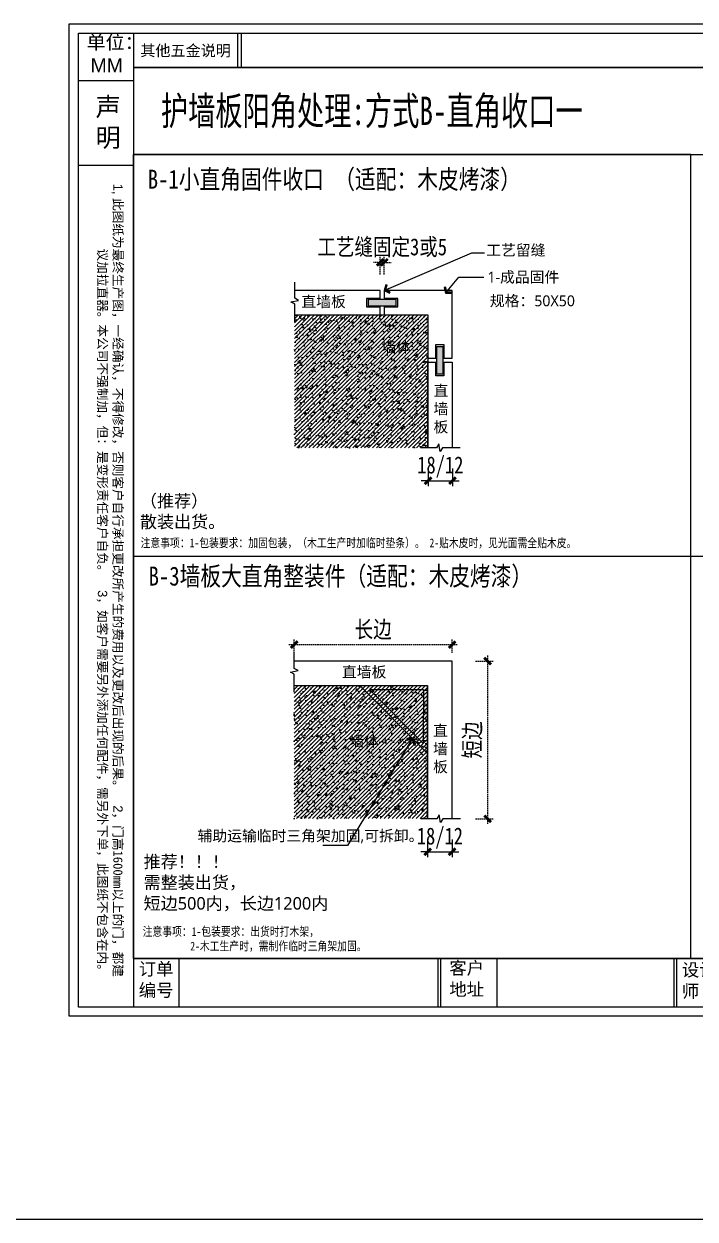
# Model space of a CAD drawing. Header units: millimetres. Extents: x 4862 to 20554, y 7569 to 11262.
# Drawn here: x 8998 to 9493, y 7569 to 8450 of the extents above; entities that cross this region are included whole.
import ezdxf

# ---------------------------------------------------------------- set-up
doc = ezdxf.new("R2010")
doc.units = ezdxf.units.MM
doc.linetypes.add('DASHEDX2', pattern=[1.5, 1, -0.5])
doc.layers.add('.', color=7, linetype='Continuous')
doc.layers.add('0 @ 1', color=7, linetype='Continuous')
doc.styles.get("Standard").update_dxf_attribs({"font": 'arial.ttf'})
doc.styles.add('宋体', font='SimSun.ttf')
doc.styles.add('家具尺寸文字', font='SimSun.ttf', dxfattribs={"width": 0.8})
doc.styles.add('黑石雅黑', font='Microsoft YaHei.ttf')
doc.dimstyles.new('副本 固装比例5', dxfattribs={"dimscale": 5, "dimtxt": 2.5, "dimasz": 1, "dimexe": 0.8, "dimexo": 1.2, "dimgap": 0.5, "dimtad": 1, "dimdec": 0, "dimdsep": 46, "dimtxsty": '家具尺寸文字', "dimblk": 'ARCHTICK', "dimcen": 0, "dimdle": 0.8, "dimclrd": 8, "dimclre": 8, "dimclrt": 2, "dimadec": 1, "dimazin": 2, "dimtfac": 1, "dimtdec": 0, "dimtix": 1, "dimtmove": 2, "dimatfit": 2, "dimfxl": 0, "dimtolj": 1, "dimtzin": 0, "dimarcsym": 0})
doc.dimstyles.new('深化(A1)1：1', dxfattribs={"dimtxt": 3, "dimasz": 1, "dimexe": 1.5, "dimexo": 1, "dimgap": 1, "dimtad": 1, "dimdec": 0, "dimrnd": 5, "dimdsep": 46, "dimtxsty": '黑石雅黑', "dimblk": 'ARCHTICK', "dimcen": 1, "dimclrd": 44, "dimclre": 44, "dimclrt": 50, "dimadec": 0, "dimazin": 2, "dimtfac": 1, "dimtdec": 0, "dimtix": 1, "dimtmove": 2, "dimatfit": 3, "dimldrblk": 'hl_arrow2', "dimfxl": 0, "dimtolj": 1, "dimarcsym": 0})
pattern_1 = [(45, (-85207.6193, 79105.2613), (-2.24506403, 2.24506403), [])]

# ---------------------------------------------------------------- blocks, each defined once
blk = doc.blocks.new('A$Cee8460c4')
at = {"layer": '.'}
h = blk.add_hatch(dxfattribs=at)
h.set_pattern_fill('ANSI31', color=8)
h.set_pattern_definition(pattern_1)
h.paths.add_polyline_path([(0, 150), (150, 150), (150, 0), (0, 0)])
h = blk.add_hatch(dxfattribs=at)
h.set_pattern_fill('AR-CONC', color=8, scale=0.1)
h.set_pattern_definition([(50, (-85207.62, 79105.261), (18.2184669, -1.5939086), [1.905, -20.955]), (355, (-85207.62, 79105.261), (-3.524342, 19.1056845), [1.524, -16.7640584]), (100.451445, (-85206.101, 79105.128), (14.6941247, 17.5117752), [1.619001, -17.8090245]), (46.1842, (-85207.62, 79110.341), (27.107904, -4.204233), [2.8575, -31.4325]), (96.635558, (-85205.36, 79109.99), (23.7404134, 24.7426125), [2.428502, -26.713561]), (351.18415, (-85207.62, 79110.34), (23.7404134, 24.7426125), [2.285997, -25.145973]), (21, (-85205.08, 79109.071), (15.1614391, -10.2265198), [1.905, -20.955]), (326, (-85205.08, 79109.071), (6.1802028, 18.4187966), [1.524, -16.764]), (71.451445, (-85203.816, 79108.219), (21.341642, 8.192277), [1.619001, -17.8089938]), (37.5, (-85207.619, 79105.261), (0.30886033, 8.4555039), [0, -16.5608, 0, -17.018, 0, -16.8275]), (7.5, (-85207.619, 79105.261), (6.68196625, 10.0180575), [0, -9.7028, 0, -16.1798, 0, -6.4135]), (327.5, (-85213.2835, 79105.261), (13.5590595, -0.5728744), [0, -6.35, 0, -19.812, 0, -26.289]), (317.5, (-85215.823, 79105.261), (14.8129181, 2.5426491), [0, -8.255, 0, -13.1572, 0, -18.669])])
h.paths.add_polyline_path([(0, 150), (150, 150), (150, 0), (0, 0)])
h = blk.add_hatch(dxfattribs=at)
h.set_pattern_fill('ANSI31', color=8)
h.set_pattern_definition(pattern_1)
h.paths.add_polyline_path([(0, 150), (150, 150), (150, 0), (0, 0)])
h = blk.add_hatch(dxfattribs=at)
h.set_pattern_fill('AR-CONC', color=8, scale=0.1)
h.set_pattern_definition([(50, (-85207.62, 79105.261), (18.2184669, -1.5939086), [1.905, -20.955]), (355, (-85207.62, 79105.261), (-3.524342, 19.1056845), [1.524, -16.7640584]), (100.451445, (-85206.101, 79105.128), (14.6941247, 17.5117752), [1.619001, -17.8090245]), (46.1842, (-85207.62, 79110.341), (27.107904, -4.204233), [2.8575, -31.4325]), (96.635558, (-85205.36, 79109.99), (23.7404134, 24.7426125), [2.428502, -26.713561]), (351.18415, (-85207.62, 79110.34), (23.7404134, 24.7426125), [2.285997, -25.145973]), (21, (-85205.08, 79109.071), (15.1614391, -10.2265198), [1.905, -20.955]), (326, (-85205.08, 79109.071), (6.1802028, 18.4187966), [1.524, -16.764]), (71.451445, (-85203.816, 79108.219), (21.341642, 8.192277), [1.619001, -17.8089938]), (37.5, (-85207.619, 79105.261), (0.30886033, 8.4555039), [0, -16.5608, 0, -17.018, 0, -16.8275]), (7.5, (-85207.619, 79105.261), (6.68196625, 10.0180575), [0, -9.7028, 0, -16.1798, 0, -6.4135]), (327.5, (-85213.2835, 79105.261), (13.5590595, -0.5728744), [0, -6.35, 0, -19.812, 0, -26.289]), (317.5, (-85215.823, 79105.261), (14.8129181, 2.5426491), [0, -8.255, 0, -13.1572, 0, -18.669])])
h.paths.add_polyline_path([(0, 150), (150, 150), (150, 0), (0, 0)])
at = {"layer": '.', "color": 8}
for p, q in [((0, 150), (150, 150)), ((150, 150), (150, 0))]:
    blk.add_line(p, q, dxfattribs=at)
blk = doc.blocks.new('_ArchTick')
at = {"color": 0, "linetype": 'ByBlock', "const_width": 0.4}
blk.add_lwpolyline([(-0.5, -0.5), (0.5, 0.5)], dxfattribs=at)
blk = doc.blocks.new('hl_arrow2')
at = {"color": 2}
blk.add_line((-0.22, 0), (-1, 0), dxfattribs=at)
blk.add_lwpolyline([(-0.22, 0), (-0.86, -0.69), (-0.65, -0.86), (0, 0), (-0.65, 0.86), (-0.86, 0.69)], close=True, dxfattribs=at)
for points in [[(-0.86, 0.69), (-0.65, 0.86), (-0.22, 0), (0, 0)], [(-0.86, -0.69), (-0.65, -0.86), (-0.22, 0), (0, 0)]]:
    blk.add_solid(points, dxfattribs=at)
blk = doc.blocks.new('*D255')
at = {"color": 8, "lineweight": -2, "transparency": 16777216}
for p, q in [((9296.06, 8122.64), (9296.06, 8109.64)), ((9314.06, 8122.64), (9314.06, 8109.64)), ((9296.06, 8113.64), (9291.06, 8113.64)), ((9296.06, 8113.64), (9314.06, 8113.64)), ((9314.06, 8113.64), (9319.06, 8113.64))]:
    blk.add_line(p, q, dxfattribs=at)
at = {"layer": 'Defpoints', "color": 0, "transparency": 16777216}
for p in [(9296.06, 8137.93), (9314.06, 8137.93), (9314.06, 8113.64)]:
    blk.add_point(p, dxfattribs=at)
at = {"color": 8, "lineweight": -2, "transparency": 16777216, "xscale": 5, "yscale": 5, "zscale": 5}
blk.add_blockref('_ArchTick', (9296.06, 8113.64), dxfattribs=at)
at = {"color": 8, "lineweight": -2, "transparency": 16777216, "xscale": 5, "yscale": 5, "zscale": 5, "rotation": 180}
blk.add_blockref('_ArchTick', (9314.06, 8113.64), dxfattribs=at)
at = {"color": 2, "transparency": 16777216, "insert": (9305.06, 8123.75), "char_height": 12.5, "width": 11.8436, "attachment_point": 5, "style": '家具尺寸文字'}
blk.add_mtext('\\A1;18/12', dxfattribs=at)
blk = doc.blocks.new('*D256')
at = {"color": 8, "lineweight": -2, "transparency": 16777216}
for p, q in [((9295.73, 7849.11), (9295.73, 7836.11)), ((9313.73, 7849.11), (9313.73, 7836.11)), ((9295.73, 7840.11), (9290.73, 7840.11)), ((9295.73, 7840.11), (9313.73, 7840.11)), ((9313.73, 7840.11), (9318.73, 7840.11))]:
    blk.add_line(p, q, dxfattribs=at)
at = {"layer": 'Defpoints', "color": 0, "transparency": 16777216}
for p in [(9295.73, 7864.4), (9313.73, 7864.4), (9313.73, 7840.11)]:
    blk.add_point(p, dxfattribs=at)
at = {"color": 8, "lineweight": -2, "transparency": 16777216, "xscale": 5, "yscale": 5, "zscale": 5}
blk.add_blockref('_ArchTick', (9295.73, 7840.11), dxfattribs=at)
at = {"color": 8, "lineweight": -2, "transparency": 16777216, "xscale": 5, "yscale": 5, "zscale": 5, "rotation": 180}
blk.add_blockref('_ArchTick', (9313.73, 7840.11), dxfattribs=at)
at = {"color": 2, "transparency": 16777216, "insert": (9304.73, 7850.22), "char_height": 12.5, "width": 11.8436, "attachment_point": 5, "style": '家具尺寸文字'}
blk.add_mtext('\\A1;18/12', dxfattribs=at)
blk = doc.blocks.new('*U115')
at = {"color": 0}
blk.add_lwpolyline([(0, -9.17), (0, -1.28), (-1.7, -0.34), (1.7, 0.34), (0, 1.28), (0, 8.46)], dxfattribs=at)
blk = doc.blocks.new('*D268')
at = {"color": 8, "linetype": 'DASHEDX2', "lineweight": -2, "transparency": 16777216}
for p, q in [((9193.45, 7992.8), (9317.78, 7992.8)), ((9197.45, 7986.7), (9197.45, 7996.8)), ((9313.78, 7986.7), (9313.78, 7996.8))]:
    blk.add_line(p, q, dxfattribs=at)
at = {"layer": 'Defpoints', "color": 0, "transparency": 16777216}
for p in [(9313.78, 7992.8), (9197.45, 7980.7), (9313.78, 7980.7)]:
    blk.add_point(p, dxfattribs=at)
at = {"color": 8, "lineweight": -2, "transparency": 16777216, "xscale": 5, "yscale": 5, "zscale": 5, "rotation": 180}
blk.add_blockref('_ArchTick', (9197.45, 7992.8), dxfattribs=at)
at = {"color": 8, "lineweight": -2, "transparency": 16777216, "xscale": 5, "yscale": 5, "zscale": 5}
blk.add_blockref('_ArchTick', (9313.78, 7992.8), dxfattribs=at)
at = {"color": 2, "transparency": 16777216, "insert": (9255.61, 8003.37), "char_height": 12.5, "attachment_point": 5, "style": '家具尺寸文字'}
blk.add_mtext('\\A1;长边', dxfattribs=at)
blk = doc.blocks.new('*D269')
at = {"color": 8, "linetype": 'DASHEDX2', "lineweight": -2, "transparency": 16777216}
for p, q in [((9339.93, 7984.7), (9339.93, 7860.4)), ((9330.93, 7980.7), (9343.93, 7980.7)), ((9330.93, 7864.4), (9343.93, 7864.4))]:
    blk.add_line(p, q, dxfattribs=at)
at = {"layer": 'Defpoints', "color": 0, "transparency": 16777216}
for p in [(9313.78, 7980.7), (9310.53, 7864.4), (9339.93, 7864.4)]:
    blk.add_point(p, dxfattribs=at)
at = {"color": 8, "lineweight": -2, "transparency": 16777216, "xscale": 5, "yscale": 5, "zscale": 5}
for p, rotation in [((9339.93, 7980.7), 90), ((9339.93, 7864.4), 270)]:
    blk.add_blockref('_ArchTick', p, dxfattribs=dict(at, rotation=rotation))
at = {"color": 2, "transparency": 16777216, "insert": (9329.23, 7922.55), "char_height": 12.5, "attachment_point": 5, "rotation": 90, "style": '家具尺寸文字'}
blk.add_mtext('\\A1;短边', dxfattribs=at)
blk = doc.blocks.new('*D271')
at = {"color": 8, "linetype": 'DASHEDX2', "lineweight": -2, "transparency": 16777216}
for p, q in [((9260.78, 8274.6), (9255.78, 8274.6)), ((9260.78, 8265.6), (9260.78, 8278.6)), ((9260.78, 8274.6), (9263.78, 8274.6)), ((9263.78, 8265.6), (9263.78, 8278.6)), ((9263.78, 8274.6), (9268.78, 8274.6))]:
    blk.add_line(p, q, dxfattribs=at)
at = {"layer": 'Defpoints', "color": 0, "transparency": 16777216}
for p in [(9263.78, 8274.6), (9260.78, 8253.92), (9263.78, 8253.92)]:
    blk.add_point(p, dxfattribs=at)
at = {"color": 8, "lineweight": -2, "transparency": 16777216, "xscale": 5, "yscale": 5, "zscale": 5}
blk.add_blockref('_ArchTick', (9260.78, 8274.6), dxfattribs=at)
at = {"color": 8, "lineweight": -2, "transparency": 16777216, "xscale": 5, "yscale": 5, "zscale": 5, "rotation": 180}
blk.add_blockref('_ArchTick', (9263.78, 8274.6), dxfattribs=at)
at = {"color": 2, "transparency": 16777216, "insert": (9262.28, 8285.31), "char_height": 12.5, "attachment_point": 5, "style": '家具尺寸文字'}
blk.add_mtext('\\A1;工艺缝固定3或5', dxfattribs=at)
blk = doc.blocks.new('A$C398a0407')
for p, q in [((443.2, 6784), (443.2, 64)), ((1163.2, 6546.9), (1163.2, 6784)), ((1189.6, 6546.9), (1189.6, 6784)), ((443.2, 6546.9), (8134, 6546.9)), ((443.2, 399), (9568, 399)), ((756.5, 399), (756.5, 64)), ((2542.3, 399), (2542.3, 64)), ((2562.3, 399), (2562.3, 64)), ((2948.7, 399), (2948.7, 64)), ((4169.9, 399), (4169.9, 64)), ((4189.9, 399), (4189.9, 64))]:
    blk.add_line(p, q)
at = {"color": 8}
for p, q in [((64, 6457.7), (443.2, 6457.7)), ((64, 5874.2), (443.2, 5874.2))]:
    blk.add_line(p, q, dxfattribs=at)
for points in [[(9632, 0), (0, 0), (0, 6848), (9632, 6848)], [(9568, 64), (64, 64), (64, 6784), (9568, 6784)]]:
    blk.add_lwpolyline(points, close=True)
at = {"color": 8, "insert": (368.9, 272.3), "char_height": 64, "width": 5497.15, "attachment_point": 3, "rotation": 270}
blk.add_mtext('1, {\\fSimSun|b0|i0|c134|p2;此图纸为最终生产图，一经确认，不得修改，否则客户自行承担更改所产生的费用以及更改后出现的后果。  }2{\\fSimSun|b0|i0|c134|p2;，门高1600mm以上的门，都建议加拉直器。本公司不强制加，但：是变形责任客户自负。  }3{\\fSimSun|b0|i0|c134|p2;，如客户需要另外添加任何配件，需另外下单，此图纸不包含在内。}', dxfattribs=at)
at = {"color": 8, "char_height": 88, "attachment_point": 1, "style": '宋体'}
for s, insert in [('订单\\P编号', (479.9, 370.6)), ('客户\\P地址', (2621.8, 377)), ('设计\\P师', (4225.5, 364.6))]:
    blk.add_mtext_dynamic_manual_height_columns(s, width=596.489, gutter_width=12.5, heights=[0], dxfattribs=dict(at, insert=insert))
at = {"layer": '0 @ 1', "color": 8, "attachment_point": 1}
for s, insert, char_height, width in [('\\pi13.703;单位：\\P\\pi40.286;MM', (107.3, 6770.1), 96, 391.163), ('{\\fSimSun|b0|i0|c134|p2;其他五金说明}', (490.9, 6701.9), 76.325, 737.994), ('声明', (182.3, 6340), 127.53, 194.038)]:
    blk.add_mtext(s, dxfattribs=dict(at, insert=insert, char_height=char_height, width=width))
blk = doc.blocks.new('A$Caecb7373')
at = {"color": 1}
blk.add_lwpolyline([(0, 821.76), (1155.84, 821.76), (1155.84, 0), (0, 0)], close=True, dxfattribs=at)

msp = doc.modelspace()

# ---------------------------------------------------------------- hatches: boundary and pattern name
h = msp.add_hatch(color=8)
h.dxf.hatch_style = 1
h.paths.add_polyline_path([(9307.276, 8212.416), (9302.276, 8212.416), (9302.276, 8192.416), (9307.276, 8192.416)])
h.paths.add_polyline_path([(9252.276, 8247.416), (9252.276, 8242.416), (9272.276, 8242.416), (9272.276, 8247.416)])

# ---------------------------------------------------------------- linework, layer by layer
msp.add_line((4862.317, 7569.359), (20477.138, 7569.359))
for points in [[(9078.953, 8354.146), (9900.505, 8354.146), (9900.505, 8418.191), (9078.953, 8418.191)], [(9900.505, 8057.799), (9078.953, 8057.799), (9078.953, 8354.146), (9900.505, 8354.146)], [(9078.953, 8354.146), (9900.505, 8354.146), (9900.505, 7761.451), (9078.953, 7761.451)], [(9489.729, 8354.146), (9078.953, 8354.146), (9078.953, 7761.451), (9489.729, 7761.451)], [(9252.276, 8247.416), (9272.276, 8247.416), (9272.276, 8242.416), (9252.276, 8242.416)], [(9307.276, 8192.416), (9307.276, 8212.416), (9302.276, 8212.416), (9302.276, 8192.416)], [(9292.49, 7919.935), (9252.944, 7959.704), (9292.713, 7959.704)]]:
    msp.add_lwpolyline(points, close=True)
for points in [[(9260.776, 8247.916), (9260.776, 8253.916), (9197.797, 8253.916)], [(9260.776, 8247.916), (9250.776, 8247.916), (9250.776, 8241.916), (9260.776, 8241.916)], [(9313.776, 8235.916), (9313.776, 8253.916), (9263.776, 8253.916), (9263.776, 8247.916)], [(9263.776, 8241.916), (9273.776, 8241.916), (9273.776, 8247.916), (9263.776, 8247.916)], [(9307.776, 8203.916), (9313.776, 8203.916), (9313.776, 8253.916), (9295.776, 8253.916)], [(9197.797, 8235.916), (9260.776, 8235.916), (9260.776, 8241.916)], [(9263.776, 8241.916), (9263.776, 8235.916), (9295.776, 8235.916)], [(9295.776, 8235.916), (9295.776, 8203.916), (9301.776, 8203.916)], [(9301.776, 8203.916), (9301.776, 8213.916), (9307.776, 8213.916), (9307.776, 8203.916)], [(9295.776, 8137.938), (9295.776, 8200.916), (9301.776, 8200.916)], [(9307.776, 8200.916), (9307.776, 8190.916), (9301.776, 8190.916), (9301.776, 8200.916)], [(9307.776, 8200.916), (9313.776, 8200.916), (9313.776, 8137.938)], [(9313.776, 7980.704), (9197.417, 7980.704)], [(9313.776, 7864.403), (9313.776, 7980.704)], [(9197.417, 7962.704), (9295.73, 7962.704)], [(9295.45, 7912.704), (9245.73, 7962.704), (9295.73, 7962.704), (9295.45, 7912.704)], [(9295.73, 7962.704), (9295.73, 7864.403)]]:
    msp.add_lwpolyline(points)

# ---------------------------------------------------------------- block references
for name, p, xscale, yscale, zscale in [('A$C398a0407', (9031.606, 7718.828), 0.1068232839997459, 0.1068232839997459, 0.1068232839997459), ('A$Cee8460c4', (9197.743, 8137.884), 0.6535496733547419, 0.6535496733547419, 0.6535496733547419), ('A$Cee8460c4', (9197.417, 7864.672), 0.6535496733547419, 0.6535496733547419, 0.6535496733547419)]:
    msp.add_blockref(name, p, dxfattribs=dict(xscale=xscale, yscale=yscale, zscale=zscale))
at = {"color": 1}
for name, p, xscale, yscale, zscale in [('A$Caecb7373', (9031.606, 7718.828), 0.8901940333312022, 0.8901940333312022, 0.8901940333312022), ('*U115', (9197.797, 8245.99), 1.664, 1.664, 1.664), ('*U115', (9197.797, 8245.99), 1.664, 1.664, 1.664), ('*U115', (9197.445, 7973.058), 1.664, 1.664, 1.664)]:
    msp.add_blockref(name, p, dxfattribs=dict(at, xscale=xscale, yscale=yscale, zscale=zscale))
at = {"color": 1, "xscale": 1.664, "yscale": 1.664, "zscale": 1.664, "rotation": 90}
for p in [(9304.429, 8137.876), (9304.753, 7864.403)]:
    msp.add_blockref('*U115', p, dxfattribs=at)

# ---------------------------------------------------------------- texts
at = {"color": 50, "style": '家具尺寸文字', "width": 0.8}
for s, p in [('B-1小直角固件收口 （适配：木皮烤漆）', (9089.528, 8328.856)), ('B-3墙板大直角整装件（适配：木皮烤漆）', (9090.16, 8036.348))]:
    msp.add_text(s, height=14, dxfattribs=at).set_placement(p)
at = {"style": '黑石雅黑'}
for s, p in [('工艺留缝 ', (9338.892, 8279.577)), ('1-成品固件', (9339.771, 8259.734)), ('直墙板 ', (9202.695, 8241.675)), ('规格：50X50', (9341.559, 8242.232)), ('直墙板 ', (9232.603, 7968.684)), ('辅助运输临时三角架加固,可拆卸。', (9126.195, 7847.897))]:
    msp.add_text(s, height=8, dxfattribs=at).set_placement(p)
at = {"color": 3, "style": '黑石雅黑'}
for p in [(9261.696, 8208.067), (9238.052, 7917.619)]:
    msp.add_text('墙体', height=8, dxfattribs=at).set_placement(p)
at = {"color": 1, "insert": (9099.209, 8396.786), "char_height": 21, "width": 402.21798, "attachment_point": 1, "style": '家具尺寸文字'}
msp.add_mtext('{\\W0.7;\\C4;护墙板阳角处理:方式B-直角收口一}', dxfattribs=at)
at = {"char_height": 8, "width": 10.5634, "attachment_point": 1, "style": '黑石雅黑'}
for insert in [(9300.036, 8183.94), (9299.71, 7933.41)]:
    msp.add_mtext('直墙板', dxfattribs=dict(at, insert=insert))
at = {"color": 4, "char_height": 9.216, "width": 286.14739, "attachment_point": 1, "style": '黑石雅黑'}
for s, insert in [('（推荐）\\P{\\fSimSun|b0|i0|c134|p2;散装出货}。', (9083.755, 8103.33)), ('推荐！！！\\P需整装出货，\\P短边500内，长边1200内', (9086.486, 7837.429))]:
    msp.add_mtext(s, dxfattribs=dict(at, insert=insert))
at = {"color": 6, "char_height": 6.4512, "attachment_point": 1, "style": '家具尺寸文字'}
for s, insert, width in [('注意事项：1-包装要求：加固包装，（木工生产时加临时垫条）。 2-贴木皮时，见光面需全贴木皮。', (9084.277, 8071.027), 342.13712), ('注意事项：1-包装要求：出货时打木架，\\P          2-木工生产时，需制作临时三角架加固。', (9085.782, 7784.558), 294.18553)]:
    msp.add_mtext(s, dxfattribs=dict(at, insert=insert, width=width))

# ---------------------------------------------------------------- dimensions: what is measured, and where the dimension line sits
for base, p1, p2, text, picture, middle in [((9263.776, 8274.603), (9260.776, 8253.916), (9263.776, 8253.916), '工艺缝固定3或5', '*D271', (9262.276, 8285.308)), ((9313.776, 7992.805), (9197.445, 7980.704), (9313.776, 7980.704), '长边', '*D268', (9255.61, 8003.37))]:
    dim = msp.add_linear_dim(base=base, p1=p1, p2=p2, text=text, dimstyle='副本 固装比例5', override={"dimarcsym": 1})
    dim.commit()
    dim.dimension.update_dxf_attribs({"geometry": picture, "text_midpoint": middle})
for base, p1, p2, picture, middle in [((9314.056, 8113.637), (9296.056, 8137.93), (9314.056, 8137.93), '*D255', (9305.056, 8123.749)), ((9313.73, 7840.11), (9295.73, 7864.403), (9313.73, 7864.403), '*D256', (9304.73, 7850.222))]:
    dim = msp.add_linear_dim(base=base, p1=p1, p2=p2, text='18/12', dimstyle='副本 固装比例5')
    dim.commit()
    dim.dimension.update_dxf_attribs({"geometry": picture, "text_midpoint": middle})
dim = msp.add_linear_dim(base=(9339.934, 7864.403), p1=(9313.776, 7980.704), p2=(9310.526, 7864.403), angle=90, text='短边', dimstyle='副本 固装比例5', override={"dimarcsym": 1})
dim.commit()
dim.dimension.update_dxf_attribs({"geometry": '*D269', "text_midpoint": (9329.229, 7922.554)})

# ---------------------------------------------------------------- leaders
at = {"ltscale": 500}
for points, override in [([(9263.776, 8253.916), (9328.386, 8281.697), (9337.519, 8281.697)], {"dimasz": 4, "dimtad": 0}), ([(9309.003, 8251.815), (9318.759, 8263.695), (9337.026, 8263.695)], {"dimasz": 4, "dimgap": 1, "dimtad": 0}), ([(9284.723, 7924.007), (9236.808, 7844.771), (9218.541, 7844.771)], {"dimasz": 4, "dimgap": 1, "dimtad": 0})]:
    msp.add_leader(points, dimstyle='深化(A1)1：1', override=override, dxfattribs=at)

doc.saveas('drawing.dxf')
